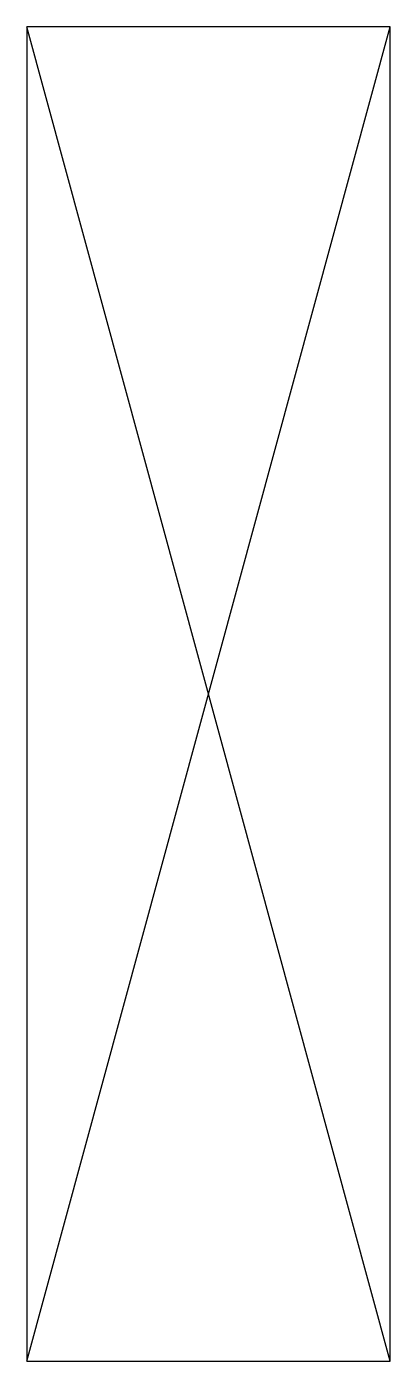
# Model space of a CAD drawing. Extents: x 0 to 1.5, y 0 to 5.5.
import ezdxf

# ---------------------------------------------------------------- set-up
doc = ezdxf.new("R2010")
doc.units = 0
doc.header["$LTSCALE"] = 16
doc.header["$MEASUREMENT"] = 0
doc.layers.get('0').update_dxf_attribs({"linetype": 'CONTINUOUS'})

msp = doc.modelspace()

# ---------------------------------------------------------------- linework, layer by layer
for p, q in [((0, 0), (1.5, 5.5)), ((1.5, 0), (0, 5.5))]:
    msp.add_line(p, q)
at = {"color": 0}
msp.add_lwpolyline([(0, 0), (1.5, 0), (1.5, 5.5), (0, 5.5)], close=True, dxfattribs=at)

doc.saveas('drawing.dxf')
